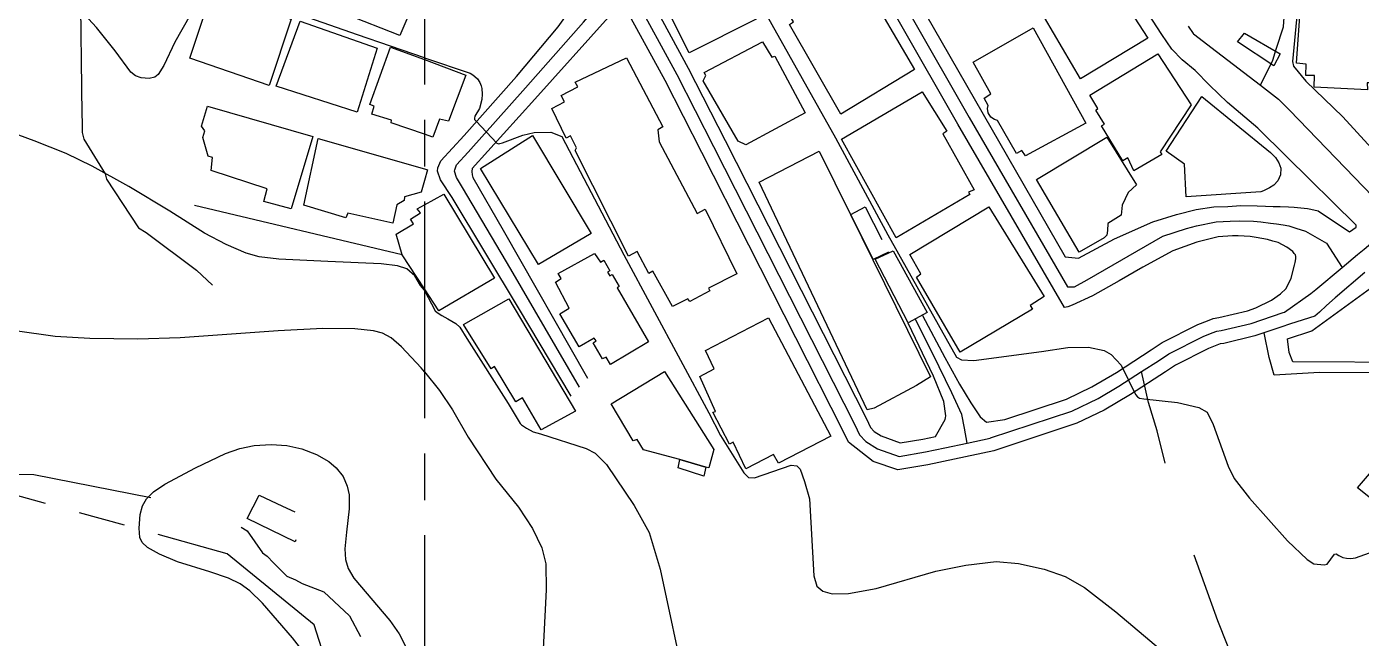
# Model space of a CAD drawing. Header units: millimetres. Extents: x 198785 to 203305, y 542885 to 545889.
# Drawn here: x 199939.2 to 200143.1, y 543729.6 to 543823 of the extents above; entities that cross this region are included whole.
import ezdxf

# ---------------------------------------------------------------- set-up
doc = ezdxf.new("R2010")
doc.units = ezdxf.units.MM
for name, pattern in [('HIDDEN_BULD_25K', [28.8, 18.4, -10.4]), ('HIDDEN_EMD_25K', [50.97, 33.12, -5.36, 7.13, -5.36]), ('HIDDEN_SORO_25K', [40.1, 25.4, -14.7])]:
    doc.linetypes.add(name, pattern=pattern)
for name, color, linetype in [('A0013114', 253, 'Continuous'), ('A0013117', 253, 'Continuous'), ('A0023119', 253, 'Continuous'), ('A0023214', 253, 'Continuous'), ('A0023217', 253, 'Continuous'), ('A0043325', 253, 'Continuous'), ('B0014111', 253, 'Continuous'), ('B0014112', 253, 'Continuous'), ('B0014113', 253, 'Continuous'), ('B0014115', 253, 'Continuous'), ('B0014116', 253, 'Continuous'), ('C0076117', 253, 'Continuous'), ('E0022112', 253, 'Continuous'), ('F0017111', 253, 'Continuous'), ('F0017114', 253, 'Continuous'), ('F0047224', 253, 'Continuous'), ('G0018117', 253, 'Continuous')]:
    doc.layers.add(name, color=color, linetype=linetype)

msp = doc.modelspace()

# ---------------------------------------------------------------- linework, layer by layer
at = {"layer": 'A0013114'}
for points in [[(200142.36, 543792.67), (200131.7, 543803.15), (200127.31, 543807.46), (200122.7, 543811.4), (200119.93, 543814.05), (200117.76, 543816.27), (200115.75, 543817.93), (200114.2, 543819.54), (200112.64, 543821.79), (200097.47, 543845.16), (200089.37, 543859.61), (200079.33, 543876.98), (200078.83, 543877.34), (200078.56, 543877.57), (200078.3, 543877.78), (200077.88, 543878.05), (200077.67, 543878.16)], [(200132.62, 543817.67), (200132.75, 543816.96), (200134.65, 543814.65), (200140.31, 543809.23), (200146.89, 543802.03), (200149.54, 543799.22), (200153.88, 543794.6), (200156.83, 543791.47), (200160.45, 543787.56), (200163.73, 543784.05), (200170.51, 543778.08), (200176.18, 543773.68), (200179.83, 543771.23), (200181.21, 543770.78), (200182.1, 543770.54), (200182.53, 543770.44), (200183, 543770.39), (200183.46, 543770.36), (200183.99, 543770.37)]]:
    msp.add_lwpolyline(points, dxfattribs=at)
at = {"layer": 'A0013117'}
for points in [[(200177.39, 543857.68), (200138.85, 543859.67), (200136.73, 543859.99), (200135.87, 543858.86), (200135.82, 543858.66), (200134.76, 543842.92), (200134.03, 543832.69), (200132.62, 543817.67)], [(200058.96, 543855.64), (200097.91, 543787.85), (200099.94, 543787.63), (200105.41, 543790.56), (200111.26, 543793.19), (200114.89, 543794.3), (200117.89, 543795.06), (200120.62, 543795.44), (200122.76, 543795.54), (200124.73, 543795.65), (200127.21, 543795.6), (200128.51, 543795.56), (200129.67, 543795.52), (200130.74, 543795.52), (200132.02, 543795.46), (200132.88, 543795.4), (200133.92, 543795.31), (200134.91, 543795.19), (200135.41, 543795.12), (200136.55, 543794.83), (200141.33, 543791.66), (200142.34, 543792.38), (200142.36, 543792.67)], [(200076.08, 543778.89), (200079.51, 543772.45), (200081.77, 543768.38), (200083.48, 543765.51), (200084.93, 543763.38), (200085.88, 543762.59), (200088.68, 543762.98), (200098.12, 543766.09), (200101.98, 543767.96), (200105.72, 543770.16), (200111.04, 543773.61), (200112.7, 543774.73), (200118.17, 543777.5), (200119.62, 543778.06), (200120.52, 543778.41), (200121.35, 543778.54), (200125.74, 543779.58), (200127.03, 543780.03), (200129.42, 543781.19), (200130.77, 543782.17), (200131.64, 543782.99), (200132.41, 543784.59), (200132.95, 543786.55), (200133.03, 543786.94), (200133.13, 543787.51), (200133.13, 543787.86), (200133.06, 543788.13), (200132.88, 543788.36), (200132.66, 543788.63), (200131.76, 543789.29), (200130.41, 543790.02), (200129.62, 543790.24), (200128.82, 543790.46), (200127.05, 543790.78), (200126.15, 543790.93), (200124.34, 543791.01), (200123.46, 543791.01), (200121.28, 543790.86), (200118.01, 543790.05), (200114.33, 543788.74), (200109.77, 543786.25), (200106.14, 543784.17), (200102.09, 543781.89), (200098.96, 543780.47), (200098.32, 543780.18), (200097.81, 543780.07), (200081.51, 543808.1), (200055.79, 543853.11)], [(200022.43, 543766.53), (200014.37, 543780.04), (200004.23, 543796.87), (200002.46, 543799.57), (200002, 543800.93), (200002.03, 543801.43), (200002.53, 543802.5), (200006.06, 543806.36), (200014.05, 543815.39), (200020.42, 543822.94), (200024.81, 543829.16), (200024.9, 543829.35), (200024.91, 543829.6), (200024.74, 543830.23), (200024.35, 543830.95), (200024.26, 543831.02), (200023.47, 543831.5), (200008.16, 543838.67), (200000, 543842.42)], [(200034.73, 543826.87), (200040.31, 543816.63), (200045.94, 543805.59), (200067.54, 543763.06), (200068.16, 543761.77), (200068.72, 543761.16), (200069.77, 543760.5), (200072.68, 543759.4), (200076.15, 543760), (200078.06, 543760.4), (200079.54, 543762.97), (200079.61, 543763.26), (200079.66, 543763.56), (200079.37, 543765.74), (200077.76, 543769.6), (200073.9, 543777.67)], [(200028.15, 543824.43), (200016.89, 543811.9), (200007.3, 543801.3), (200007.24, 543800.84), (200007.3, 543800.33), (200007.42, 543799.92), (200012.04, 543791.89), (200024.94, 543769.31)], [(200143.65, 543785.41), (200139.12, 543781.57), (200137.81, 543780.38), (200136.74, 543779.4), (200136.05, 543778.76), (200132.31, 543777.6), (200130.84, 543777.1), (200126.85, 543775.74), (200122.11, 543774.6), (200121.56, 543774.52), (200121.07, 543774.33), (200119.8, 543773.84), (200114.73, 543771.27), (200113.24, 543770.27), (200107.88, 543766.79), (200103.87, 543764.43), (200099.69, 543762.41), (200086.98, 543758.21), (200080.98, 543756.94), (200076.9, 543756.07), (200072.34, 543755.29), (200068.57, 543756.59), (200064.81, 543759.5), (200063.95, 543761.3), (200042.38, 543803.77), (200036.77, 543814.77), (200031.61, 543824.22)]]:
    msp.add_lwpolyline(points, dxfattribs=at)
at = {"layer": 'A0023119', "linetype": 'HIDDEN_SORO_25K', "flags": 128}
for points in [[(200126.62, 543718.54), (200121.24, 543732.21), (200117.13, 543743.54), (200113.5, 543755.09), (200111.94, 543761.26), (200110.61, 543765.56), (200109.57, 543770.29)], [(199795.87, 543759), (199798.57, 543760.83), (199800.99, 543760.94), (199804.4, 543760.13), (199807.55, 543758.79), (199818.58, 543751.86), (199831.24, 543739.85), (199833.76, 543738.63), (199838.34, 543737.76), (199846.89, 543739.07), (199855.76, 543739.89), (199860.74, 543740.72), (199861.15, 543741.47), (199863.36, 543751.99), (199864.22, 543753.62), (199865.77, 543755.56), (199868.25, 543758.33), (199875.1, 543762.83), (199881.54, 543764.01), (199886.54, 543762.92), (199892.17, 543761.66), (199898.35, 543760.08), (199910.14, 543755.92), (199915.31, 543755.33), (199921.03, 543754.89), (199926.35, 543754.97), (199935.43, 543754.64), (199940.34, 543754.56), (199966.64, 543749.44), (199969.32, 543748.28), (199972.95, 543745.97), (199975.29, 543742.63), (199975.98, 543742.13), (199976.95, 543741.1), (199979.01, 543739.06), (199980.29, 543738.47), (199981.35, 543737.94), (199984.64, 543736.66), (199986.23, 543735.19), (199988.57, 543732.97), (199991.04, 543728.41), (199994.2, 543720.34), (199998.17, 543710.49), (200000, 543705.1)]]:
    msp.add_lwpolyline(points, dxfattribs=at)
at = {"layer": 'A0023214'}
msp.add_lwpolyline([(200116.66, 543823.08), (200117.43, 543821.96), (200117.51, 543821.88), (200121.02, 543819.19), (200127.75, 543814.03), (200130.49, 543811.92), (200132.15, 543810.21), (200144.87, 543797.05)], dxfattribs=at)
at = {"layer": 'A0023217'}
for points in [[(200127.75, 543814.03), (200129.61, 543817.89), (200130.15, 543819.55), (200131.25, 543822.94), (200133.31, 543852.98), (200134.3, 543860.24), (200134.59, 543862.32)], [(200053.4, 543856.47), (200056.3, 543854.98), (200057.33, 543854.46), (200083.25, 543809.1), (200098.27, 543783.25), (200099.33, 543783.22), (200101.24, 543784.31), (200112.8, 543790.97), (200116.45, 543792.18), (200117.95, 543792.56), (200120.95, 543793.15), (200123.11, 543793.28), (200124.54, 543793.33), (200126.68, 543793.27), (200127.78, 543793.17), (200129.24, 543792.99), (200130.18, 543792.88), (200131.21, 543792.74), (200132.04, 543792.54), (200133.13, 543792.22), (200134.6, 543791.73), (200137.83, 543789.89), (200140.21, 543786.2)], [(200023.69, 543767.92), (200013.2, 543785.96), (200005.83, 543798.4), (200004.88, 543799.95), (200004.62, 543800.89), (200004.64, 543801.14), (200004.91, 543801.9), (200006.68, 543803.83), (200015.47, 543813.64), (200024.29, 543823.69), (200027.38, 543827.27), (200030.14, 543830.46)], [(200030.14, 543830.46), (200031.57, 543828.49), (200031.98, 543827.72), (200038.54, 543815.7), (200044.16, 543804.68), (200065.75, 543762.18), (200066.48, 543760.63), (200067.43, 543759.61), (200069.22, 543758.48), (200072.51, 543757.35), (200076.53, 543758.03), (200079.52, 543758.67), (200082.92, 543759.39)], [(200140.21, 543786.2), (200142.55, 543788.16), (200143.57, 543789.02), (200144.95, 543790.17), (200148.72, 543793.32)], [(200082.92, 543759.39), (200086.45, 543760.14), (200086.49, 543760.16), (200098.91, 543764.25), (200102.93, 543766.2), (200106.09, 543768.05), (200109.57, 543770.29), (200112.14, 543771.94), (200113.71, 543773), (200118.99, 543775.67), (200120.35, 543776.2), (200121.04, 543776.47), (200121.73, 543776.57), (200126.3, 543777.66), (200131.22, 543779.34), (200131.4, 543779.4), (200135.43, 543782.21), (200136.19, 543782.85), (200140.21, 543786.2)], [(200082.92, 543759.39), (200082.49, 543761.64), (200082.08, 543763.72), (200080.57, 543767.06), (200078.63, 543771.03), (200075.01, 543778.29)]]:
    msp.add_lwpolyline(points, dxfattribs=at)
at = {"layer": 'A0043325'}
msp.add_lwpolyline([(200130.76, 543818.85), (200129.78, 543817.02), (200124.24, 543820.67), (200125.31, 543821.97), (200130.76, 543818.85)], dxfattribs=at)
at = {"layer": 'B0014111'}
msp.add_lwpolyline([(200127.76, 543797.78), (200116.37, 543796.99), (200116.12, 543801.97), (200113.33, 543803.99), (200118.78, 543812.31), (200129.24, 543803.76), (200130.05, 543803.01), (200130.55, 543802.2), (200130.82, 543801.39), (200130.79, 543800.34), (200130.36, 543799.46), (200129.76, 543798.78), (200129.09, 543798.35), (200128.19, 543797.93), (200127.76, 543797.78)], dxfattribs=at)
at = {"layer": 'B0014112'}
for points in [[(200101.04, 543808.23), (200091.85, 543803.27), (200091.27, 543804.06), (200090.47, 543803.61), (200087.56, 543808.65), (200087.08, 543808.83), (200086.53, 543809.15), (200086.14, 543809.84), (200086.04, 543810.46), (200086.13, 543810.95), (200085.5, 543812.06), (200086.56, 543812.7), (200083.86, 543817.56), (200092.98, 543822.81), (200101.04, 543808.23)], [(200025.5, 543791.41), (200017.41, 543786.66), (200008.55, 543801.33), (200016.51, 543806.37), (200025.5, 543791.41)], [(200026.01, 543788.36), (200026.88, 543787), (200027.39, 543787.31), (200028.31, 543785.71), (200027.99, 543785.46), (200028.32, 543784.9), (200028.71, 543785.13), (200029.77, 543783.3), (200029.47, 543783.07), (200034.24, 543774.82), (200028.44, 543771.36), (200027.76, 543772.51), (200027.2, 543772.23), (200025.8, 543774.68), (200026.26, 543774.98), (200025.93, 543775.42), (200023.65, 543774.06), (200020.69, 543779.11), (200022.11, 543780.01), (200020.01, 543783.95), (200020.9, 543784.54), (200020.46, 543785.27), (200026.01, 543788.36)], [(200076.8, 543779.34), (200073.89, 543777.73), (200068.86, 543787.46), (200071.6, 543788.74), (200076.8, 543779.34)], [(200036.69, 543770.33), (200044.21, 543758.41), (200043.45, 543755.58), (200043, 543755.7), (200039.02, 543756.88), (200033.45, 543758.34), (200032.51, 543759.91), (200031.87, 543759.73), (200028.54, 543765.37), (200036.69, 543770.33)]]:
    msp.add_lwpolyline(points, dxfattribs=at)
at = {"layer": 'B0014113'}
for points in [[(200000, 543830.48), (199996.23, 543821.63), (199987.96, 543824.87), (199995.74, 543843.01), (200000, 543841.08)], [(200050.67, 543824.11), (200040.47, 543818.98), (200035.04, 543829.77), (200039.23, 543832.01), (200038.53, 543834.19), (200044.82, 543837.47), (200050.67, 543824.11)], [(200103.81, 543831.61), (200110.54, 543821.25), (200100.23, 543815.02), (200094.71, 543824.36), (200095.5, 543824.88), (200094.54, 543826.18), (200098.44, 543828.5), (200098.91, 543827.83), (200100.56, 543828.78), (200100.16, 543829.51), (200103.81, 543831.61)], [(200146, 543829.5), (200145.66, 543819.31), (200145.22, 543819.34), (200145, 543814.38), (200144.02, 543814.39), (200144.06, 543813.32), (200135.95, 543813.76), (200135.97, 543815.53), (200134.67, 543815.55), (200134.71, 543817.27), (200133.21, 543817.41), (200134.16, 543830.32), (200146, 543829.5)], [(200066.98, 543829.94), (200074.89, 543816.44), (200063.62, 543809.62), (200055.78, 543823.34), (200056.38, 543823.74), (200055.95, 543824.48), (200060.15, 543826.9), (200060.6, 543826.22), (200066.98, 543829.94)], [(199979.64, 543824.11), (199976.28, 543813.99), (199964.19, 543818.16), (199967.49, 543828.17), (199979.64, 543824.11)], [(199992.77, 543819.72), (199989.71, 543809.94), (199977.34, 543813.9), (199981.03, 543823.8), (199992.77, 543819.72)], [(200051.65, 543820.67), (200053.08, 543818.34), (200053.56, 543818.49), (200058.16, 543809.81), (200049.12, 543804.95), (200047.92, 543805.49), (200042.61, 543814.7), (200043.02, 543815.51), (200042.74, 543815.99), (200051.65, 543820.67)], [(200000, 543806.55), (199994.94, 543808.28), (199994.95, 543808.68), (199991.98, 543809.64), (199992.33, 543810.86), (199991.69, 543811.1), (199994.83, 543819.87), (200000, 543817.95)], [(200035.67, 543807.24), (200035.85, 543805.39), (200041.69, 543794.45), (200042.89, 543795.09), (200047.73, 543785.22), (200043.39, 543783.03), (200043.59, 543782.63), (200040.56, 543781.01), (200040.24, 543781.43), (200037.9, 543780.26), (200034.89, 543785.66), (200034.31, 543785.29), (200032.53, 543788.65), (200031.2, 543787.91), (200023.01, 543804.06), (200023.25, 543804.49), (200022.34, 543806.33), (200021.64, 543805.95), (200019.49, 543810.51), (200021.4, 543811.5), (200020.89, 543812.45), (200023.44, 543813.78), (200023.05, 543814.52), (200030.86, 543818.21), (200036.41, 543807.67), (200035.67, 543807.24)], [(200112.68, 543803.45), (200108.38, 543800.97), (200107.45, 543802.96), (200106.71, 543802.49), (200103.42, 543807.82), (200103.92, 543808.11), (200102.56, 543810.24), (200102.89, 543810.49), (200101.65, 543812.54), (200112.05, 543818.81), (200117.15, 543811.07), (200112.42, 543803.87), (200112.68, 543803.45)], [(200000, 543817.95), (200006.35, 543815.59), (200003.69, 543808.53), (200002.3, 543808.85), (200001.27, 543806.11), (200000, 543806.55)], [(199982.97, 543806.2), (199979.64, 543795.17), (199975.46, 543796.27), (199975.96, 543798.22), (199967.4, 543801.02), (199967.64, 543802.99), (199966.99, 543803.22), (199966.16, 543806.06), (199966.46, 543807.08), (199965.97, 543807.8), (199966.89, 543810.85), (199982.97, 543806.2)], [(200000, 543799.51), (199999.49, 543797.71), (199996.97, 543797.01), (199996.9, 543796.42), (199995.8, 543795.78), (199995.19, 543792.96), (199988.31, 543794.5), (199987.99, 543793.76), (199981.56, 543795.72), (199983.76, 543805.92), (200000, 543801.26)], [(200103.86, 543790.71), (200100.04, 543788.52), (200093.51, 543799.66), (200104.27, 543806.1), (200108.81, 543798.81), (200107.52, 543797.63), (200106.58, 543795.7), (200106.47, 543794.19), (200104.39, 543792.9), (200104.38, 543791.83), (200104.25, 543791.16), (200103.86, 543790.71)], [(200068.73, 543764.73), (200067.66, 543764.44), (200051.16, 543799.22), (200060.31, 543803.96), (200065.09, 543794.27), (200068.49, 543787.37), (200077.31, 543769.48), (200075.16, 543768.17), (200068.73, 543764.73)], [(200000, 543801.26), (200000.46, 543801.13), (200000, 543799.51)], [(200000, 543782.96), (199996.6, 543788.12), (199995.68, 543791.29), (199998.32, 543792.88), (199997.87, 543793.57), (199999.38, 543794.54), (199998.9, 543795.14), (200000, 543795.75)], [(200000, 543795.75), (200002.99, 543797.41), (200010.71, 543784.56), (200002.23, 543779.59), (200000, 543782.96)], [(200012.92, 543781.39), (200023.11, 543764.25), (200017.83, 543761.38), (200014.99, 543766.27), (200013.96, 543765.68), (200010.73, 543771.06), (200010.22, 543770.71), (200005.99, 543777.49), (200012.92, 543781.39)], [(200062.08, 543760.42), (200054.08, 543756.33), (200053.31, 543757.65), (200049.09, 543755.47), (200047.17, 543759.53), (200046.62, 543759.23), (200044.04, 543764.1), (200044.47, 543764.19), (200042.08, 543769.54), (200044.27, 543770.71), (200042.96, 543773.5), (200052.56, 543778.5), (200062.08, 543760.42)]]:
    msp.add_lwpolyline(points, dxfattribs=at)
at = {"layer": 'B0014115'}
for points in [[(200083.35, 543797.35), (200072.06, 543790.74), (200063.74, 543805.8), (200076.07, 543813.03), (200079.81, 543807.01), (200079.19, 543806.62), (200083.97, 543798.04), (200083.14, 543797.71), (200083.35, 543797.35)], [(200092.89, 543779.83), (200081.87, 543773.25), (200075.16, 543784.74), (200075.83, 543785.23), (200074.15, 543788.19), (200086.23, 543795.46), (200094.7, 543781.77), (200092.54, 543780.39), (200092.89, 543779.83)]]:
    msp.add_lwpolyline(points, dxfattribs=at)
at = {"layer": 'B0014116', "linetype": 'HIDDEN_BULD_25K', "flags": 128}
for points in [[(200070.9, 543788.52), (200068.55, 543787.4), (200065.15, 543794.3), (200067.34, 543795.47), (200070.9, 543788.52)], [(200043, 543755.69), (200042.7, 543754.31), (200038.76, 543755.58), (200039.02, 543756.87), (200043, 543755.69)], [(199980.38, 543744.58), (199980.25, 543744.3), (199972.94, 543747.87), (199974.77, 543751.4), (199978.33, 543749.76), (199981.94, 543748.08), (199980.38, 543744.58)]]:
    msp.add_lwpolyline(points, dxfattribs=at)
at = {"layer": 'C0076117'}
for points in [[(200151.55, 543771.67), (200132.65, 543771.79), (200132.12, 543773.19), (200131.85, 543775.28), (200135.56, 543776.5), (200145.67, 543783.85)], [(200193.78, 543732.15), (200183.5, 543737.65), (200172.49, 543736.26), (200160.1, 543738.84), (200158.4, 543740.21), (200152.98, 543744.26), (200142.57, 543752.56), (200151.17, 543762.57), (200153.18, 543762.48), (200163.02, 543756.34), (200163.23, 543766.75), (200158.69, 543770.01), (200151.98, 543770.11), (200136.74, 543770.16), (200129.83, 543769.74), (200129.06, 543772.43), (200128.31, 543776.24)]]:
    msp.add_lwpolyline(points, dxfattribs=at)
at = {"layer": 'E0022112'}
msp.add_lwpolyline([(199947.09, 543832.98), (199947.41, 543830.19), (199947.67, 543809.55), (199947.71, 543808.41), (199947.74, 543806.84), (199947.96, 543805.8), (199951.25, 543800.52), (199951.44, 543799.67), (199956.32, 543792.26), (199957.49, 543791.55), (199965.2, 543785.78), (199967.62, 543783.52)], dxfattribs=at)
at = {"layer": 'F0017111'}
for points, elevation in [([(200000, 543818.24), (199994.82, 543819.99), (199989.78, 543821.75), (199968.51, 543829.22), (199967.48, 543829.3), (199966.94, 543829.26), (199966.56, 543828.91), (199961.86, 543820.6), (199960.18, 543817.07), (199959.32, 543815.68), (199958.81, 543815.28), (199957.95, 543815.09), (199956.74, 543815.16), (199955.88, 543815.45), (199955.14, 543816.04), (199952.75, 543819.27), (199949.89, 543822.87), (199948.06, 543824.82), (199946.29, 543826.26), (199943.71, 543827.81), (199939.23, 543829.87)], 60), ([(200000, 543818.24), (200006.99, 543815.87), (200007.41, 543815.62), (200007.71, 543815.38), (200008.1, 543815), (200008.48, 543814.48), (200008.68, 543813.97), (200008.8, 543813.55), (200008.85, 543812.65), (200008.78, 543811.87), (200008.4, 543810.49), (200007.69, 543809.29), (200007.63, 543809.01), (200007.67, 543808.8), (200007.9, 543808.54), (200011.08, 543805.19), (200011.36, 543805.1), (200011.55, 543805.14), (200011.91, 543805.26), (200015.03, 543806.43), (200016.77, 543806.84), (200019.3, 543806.85), (200020.99, 543806.19), (200030.45, 543788.11), (200043.46, 543764.02), (200045.23, 543760.52), (200048.78, 543754.82), (200049.53, 543754.11), (200050.45, 543754.08), (200056.01, 543755.99), (200056.89, 543755.92), (200057.42, 543755.39), (200058.09, 543753.51), (200058.84, 543750.84), (200059.48, 543739.1), (200059.95, 543737.54), (200060.85, 543736.78), (200062.3, 543736.34), (200064.79, 543736.38), (200069.03, 543737.16), (200078.12, 543739.79), (200082.74, 543740.75), (200087.34, 543741.27), (200090.76, 543741.01), (200094.69, 543740.13), (200097.9, 543739.01), (200100.83, 543737.32), (200105.61, 543733.62), (200116.03, 543724.83)], 60), ([(200000, 543782.72), (199999.41, 543783.47), (199998.53, 543784.91), (199997.34, 543785.99), (199995.91, 543786.46), (199993.39, 543786.78), (199985.23, 543787.11), (199977.78, 543787.47), (199974.77, 543787.84), (199972.75, 543788.4), (199969.73, 543789.69), (199966.39, 543791.45), (199961.13, 543794.8), (199954.86, 543798.59), (199949.27, 543801.7), (199945.26, 543803.61), (199940.38, 543805.53), (199935.28, 543807.44)], 70), ([(200000, 543782.71), (200001.67, 543779.6), (200001.96, 543779.31), (200002.64, 543778.85), (200003.58, 543778.34), (200004.81, 543777.63), (200005.43, 543777.09), (200006.5, 543775.35), (200012.8, 543765.4), (200014.64, 543762.39), (200014.84, 543762.19), (200015.59, 543761.65), (200016.6, 543761.12), (200017.74, 543760.81), (200024.7, 543758.57), (200026.09, 543757.85), (200027.82, 543756.12), (200032.05, 543749.83), (200034.35, 543745.72), (200036, 543740.13), (200039.92, 543721.77)], 70), ([(200000, 543770.28), (199999.52, 543770.86), (199996.52, 543774.09), (199994.94, 543775.44), (199993.6, 543776.15), (199992.23, 543776.53), (199989.35, 543776.82), (199984.49, 543776.86), (199977.68, 543776.54), (199962.68, 543775.44), (199956.22, 543775.25), (199948.87, 543775.34), (199943.6, 543775.68), (199937.49, 543776.51)], 80), ([(200000, 543770.27), (200002.32, 543767.42), (200004.31, 543764.46), (200006.71, 543760.28), (200010.89, 543753.89), (200014.37, 543749.59), (200016.51, 543746.33), (200017.96, 543743.4), (200018.55, 543740.91), (200018.6, 543736.97), (200018.03, 543725.93)], 80), ([(199981.62, 543727.34), (199979.87, 543729.63), (199975.26, 543734.93), (199973.32, 543736.82), (199971.83, 543737.88), (199970.09, 543738.75), (199967.2, 543739.71), (199962.29, 543741.23), (199959.52, 543742.41), (199957.69, 543743.42), (199956.86, 543744.18), (199956.52, 543744.97), (199956.4, 543746.39), (199956.58, 543748.48), (199956.95, 543749.81), (199957.55, 543750.85), (199958.63, 543751.92), (199960.36, 543753.09), (199965.01, 543755.6), (199969.6, 543757.77), (199971.79, 543758.56), (199973.98, 543759.01), (199976.59, 543759.17), (199979, 543759.01), (199981.28, 543758.49), (199983.53, 543757.64), (199985.38, 543756.59), (199986.54, 543755.6), (199987.57, 543754.25), (199988.22, 543752.82), (199988.49, 543751.46), (199988.49, 543749.32), (199988.08, 543745.78), (199987.82, 543743.25), (199987.93, 543741.58), (199988.35, 543740.2), (199989.22, 543738.75), (199994.74, 543732.29), (199996.13, 543730.26), (199997.42, 543727.76)], 90)]:
    msp.add_lwpolyline(points, dxfattribs=dict(at, elevation=elevation))
at = {"layer": 'F0017114', "elevation": 50}
msp.add_lwpolyline([(200050.51, 543827.88), (200062.82, 543805.99), (200070.8, 543791.18), (200081.28, 543772.51), (200082.03, 543772.08), (200083.94, 543771.97), (200094.28, 543773.35), (200098.29, 543773.99), (200101.47, 543774.02), (200103.86, 543773.5), (200104.91, 543772.91), (200106.46, 543771.3), (200108.63, 543766.81), (200108.92, 543766.44), (200109.25, 543766.25), (200109.9, 543766.15), (200115.03, 543765.56), (200118.29, 543764.82), (200119.61, 543764.11), (200120.51, 543762.22), (200122.78, 543755.83), (200123.71, 543753.99), (200126.06, 543750.96), (200131.87, 543744.45), (200134.86, 543741.58), (200135.88, 543740.93), (200137.47, 543740.8), (200137.94, 543740.89), (200139.04, 543742.42), (200139.28, 543742.44), (200139.71, 543742.23), (200140.32, 543741.9), (200140.86, 543741.78), (200141.51, 543741.75), (200142.24, 543741.84), (200144.39, 543742.6)], dxfattribs=at)
at = {"layer": 'F0047224'}
msp.add_lwpolyline([(199996.6, 543788.12), (199964.87, 543795.67)], dxfattribs=at)
at = {"layer": 'G0018117', "linetype": 'HIDDEN_EMD_25K', "flags": 128}
for points in [[(200000, 543678.23), (199983.18, 543731.62), (199969.88, 543742.47), (199858.98, 543773.18), (199818.06, 543797.54), (199766.06, 543824.35), (199743.08, 543818.62), (199710.38, 543856.1), (199613.89, 543848.68), (199575.38, 543834.74), (199578.46, 543843.35), (199591.63, 543870.31), (199591.23, 543877.81), (199590.2, 543901.78), (199589.92, 543906.84), (199589.78, 543909.09), (199588.98, 543920.27), (199581.26, 543933.01), (199565.57, 543957.72), (199555.42, 543973.24), (199542.62, 543992.66), (199542.48, 543993.42), (199537.84, 544031.95), (199536.35, 544043.94), (199527.61, 544047.19), (199509.89, 544053.9), (199491.39, 544060.85), (199483.11, 544063.81), (199433.73, 544065.29), (199416.77, 544065.06), (199400.03, 544072.79), (199398.88, 544069.71), (199388.67, 544077.71), (199362.93, 544100.07), (199369.65, 544112.56), (199369.8, 544123.69), (199369.38, 544125.81), (199368.1, 544133.81), (199364.77, 544145.3), (199363.99, 544145.48), (199358.96, 544148.13), (199338.67, 544160.82), (199325.28, 544169.05), (199326.84, 544171.67), (199322.18, 544174.5), (199318.32, 544175.77), (199300.66, 544180.44), (199281.93, 544185.81), (199265.39, 544190.37), (199241.39, 544197.1), (199228.79, 544207.64), (199213.98, 544220.06), (199204.24, 544228.29), (199204.7, 544237.6), (199204.1, 544254.08), (199203.73, 544259.8), (199199.55, 544265.59), (199191.5, 544265.41), (199187.74, 544268.06), (199186.77, 544272.97), (199177.02, 544274.93), (199167.77, 544278.5), (199126.02, 544280.25), (199069.29, 544281.21), (199054.67, 544287), (199054.83, 544325.96), (199031.5, 544341.16), (199022.84, 544340.07), (199012.57, 544349.55), (199012.43, 544365.61), (199004.65, 544375.51), (198997.21, 544372.79), (198982.31, 544367.87), (198963.58, 544360.33), (198933.9, 544353.09), (198908.1, 544351.1), (198876.43, 544350.42), (198850.38, 544353.13), (198827.17, 544362.15), (198811.11, 544371.88), (198797.08, 544382.88), (198795.37, 544384.64)], [(200000, 543949.19), (200000, 543678.23)]]:
    msp.add_lwpolyline(points, dxfattribs=at)

doc.saveas('drawing.dxf')
